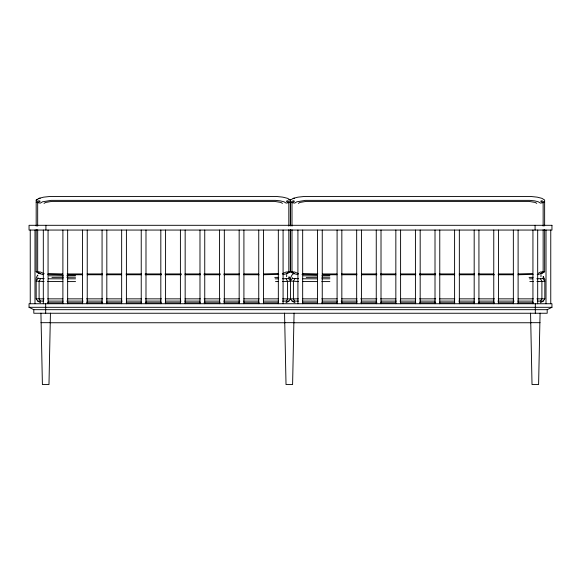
<?xml version="1.0" encoding="UTF-8"?>
<svg xmlns="http://www.w3.org/2000/svg" width="581" height="581" viewBox="0 0 581 581"><rect width="100%" height="100%" fill="white"/><g stroke="black" fill="none" stroke-linecap="round" stroke-linejoin="round"><path stroke-width="0.87" d="M37.678 229.72L37.678 271.944L40.183 273.506L38.912 273.455L36.182 271.755L36.182 229.43M37.678 226.125L37.678 202.762L40.183 201.208L38.912 200.714L36.182 202.413L40.409 203.103L42.5 201.81L51.048 200.365L275.452 200.365L280.492 200.903L284 201.81L286.092 203.103L290.318 202.413L287.588 200.714L286.317 201.208L288.822 202.762L288.822 226.125M288.822 229.72L288.822 271.944L286.317 273.506L287.588 273.455L290.318 271.755L290.318 229.43M290.318 225.827L290.318 200.024L287.588 198.339L282.889 197.148L276.295 196.451L50.206 196.451L43.611 197.155L38.912 198.368L36.182 200.075L36.182 226.111M291.996 229.72L291.996 271.944L294.502 273.506L293.231 273.455L290.5 271.755L290.5 229.43M291.996 226.125L291.996 202.762L294.502 201.208L293.231 200.714L290.5 202.413L294.734 203.103L296.818 201.81L305.366 200.365L529.77 200.365L534.81 200.903L538.318 201.81L540.41 203.103L544.637 202.413L541.906 200.714L540.635 201.208L543.141 202.762L543.141 226.125M543.141 229.72L543.141 271.944L540.635 273.506L541.906 273.455L544.637 271.755L544.637 229.43M544.637 225.922L544.637 200.024L541.906 198.339L537.207 197.148L530.613 196.451L304.531 196.451L297.937 197.155L293.231 198.368L290.5 200.075L290.5 225.827M286.607 276.723L286.738 274.624M540.933 276.723L541.064 274.624M50.438 313.144L48.978 384.549L42.398 384.549L40.931 313.144M294.066 313.144L292.599 384.549L286.019 384.549L284.559 313.144M540.069 313.144L538.602 384.549L532.022 384.549L530.562 313.144M282.562 281.531L290.5 281.298L288.699 278.575L289.033 276.665M536.888 281.531L544.818 281.298L543.024 278.575L543.351 276.665M44.207 278.698L40.59 278.568L39.094 281.32L39.094 298.852L40.452 301.103M298.525 278.698L294.908 278.568L293.412 281.32L293.412 298.852L294.77 301.103M286.23 301.103L287.588 298.852L287.588 281.436L286.084 278.691L282.475 278.764M540.548 301.103L541.906 298.852L541.906 281.436L540.41 278.691L536.793 278.764M37.939 277.624L37.976 278.35L36.182 281.073L44.112 281.487M292.258 277.624L292.301 278.35L290.5 281.073L298.438 281.487M285.983 302.803L288.902 301.103L290.5 298.852L290.5 277.914L291.974 275.045L293.695 273.528M540.301 302.803L543.22 301.103L544.818 298.852L544.818 279.316L543.141 276.607M44.033 203.401L45.565 202.449L51.767 201.411L274.733 201.411L280.935 202.449L282.468 203.401M298.351 203.401L299.883 202.449L306.093 201.411L529.051 201.411L535.254 202.449L536.786 203.401M538.318 273.31L540.41 272.01L544.637 271.755M547.193 309.68L551.95 307.305L551.95 303.74L29.05 303.74L29.05 307.305L33.807 309.68L547.193 309.68L547.193 313.246L33.807 313.246L33.807 309.68M282.243 273.76L286.092 272.01L290.318 271.755M282.889 274.66L287.588 273.455M537.207 274.66L541.906 273.455M36.182 200.075L37.816 199.828M278.437 273.535L263.854 273.934M278.807 274.392L263.687 274.755M532.755 273.535L518.172 273.934M533.126 274.392L518.005 274.755M38.912 198.368L40.263 198.266M293.231 198.368L294.582 198.266M286.084 278.691L288.699 278.575M540.41 278.691L543.024 278.575M274.748 277.406L278.749 277.348M529.073 277.406L533.067 277.348M63.314 275.801L48.84 275.801M66.808 275.757L75.559 275.655M317.633 275.801L303.159 275.801M322.005 275.75L329.877 275.655M275.176 278.844L278.372 278.815M529.494 278.844L532.69 278.815M275.525 281.589L278.168 281.567M529.843 281.589L533.365 281.56M51.934 277.369L63.307 277.29M66.808 277.268L75.559 277.21M306.252 277.369L317.625 277.29M322.005 277.26L329.877 277.21M63.082 278.822L48.303 278.786M67.541 278.815L75.559 278.807M317.408 278.822L302.628 278.786M321.859 278.815L329.877 278.807M62.646 273.934L48.063 273.535M67.178 273.934L82.582 273.934M87.114 273.934L102.525 273.934M107.057 273.934L121.56 273.934M126.092 273.934L141.495 273.934M145.127 273.934L161.438 273.934M165.062 273.934L181.374 273.934M185.005 273.934L200.409 273.934M204.033 273.934L220.352 273.934M223.975 273.934L239.379 273.934M243.911 273.934L258.414 273.934M317.872 273.934L302.381 273.535M322.404 273.934L336.907 273.934M341.439 273.934L356.843 273.934M361.375 273.934L376.786 273.934M380.41 273.934L395.821 273.934M400.353 273.934L415.756 273.934M419.38 273.934L435.699 273.934M439.323 273.934L454.727 273.934M459.259 273.934L474.67 273.934M478.294 273.934L493.705 273.934M498.237 273.934L513.64 273.934M62.813 274.755L47.693 274.392M67.338 274.755L82.72 274.755M87.244 274.755L102.626 274.755M106.243 274.755L121.625 274.755M126.15 274.755L141.532 274.755M145.156 274.755L161.438 274.755M165.062 274.755L181.345 274.755M184.969 274.755L200.351 274.755M203.967 274.755L220.257 274.755M223.874 274.755L239.256 274.755M243.78 274.755L259.162 274.755M317.132 274.755L302.011 274.392M322.564 274.755L337.038 274.755M341.563 274.755L356.945 274.755M361.469 274.755L376.851 274.755M380.468 274.755L395.85 274.755M400.374 274.755L415.756 274.755M419.38 274.755L435.663 274.755M439.287 274.755L454.669 274.755M459.193 274.755L474.575 274.755M478.192 274.755L494.482 274.755M498.099 274.755L513.481 274.755M62.901 281.589L47.635 281.538M67.425 281.589L75.559 281.589M317.226 281.589L302.832 281.553M321.743 281.589L329.877 281.589M37.867 275.801L37.656 275.045L36.182 277.914L36.182 298.852L44.112 298.852M47.635 298.852L62.915 298.852M67.44 298.852L82.822 298.852M86.438 298.852L102.721 298.852M106.345 298.852L121.719 298.852M126.244 298.852L141.626 298.852M145.243 298.852L161.533 298.852M165.149 298.852L180.531 298.852M185.056 298.852L200.43 298.852M204.054 298.852L220.337 298.852M223.954 298.852L239.336 298.852M243.86 298.852L259.242 298.852M263.767 298.852L278.168 298.852M282.562 298.852L298.438 298.852M302.832 298.852L317.233 298.852M321.758 298.852L337.14 298.852M341.664 298.852L357.046 298.852M360.663 298.852L376.946 298.852M380.57 298.852L395.944 298.852M400.469 298.852L415.851 298.852M419.467 298.852L435.757 298.852M439.374 298.852L454.756 298.852M459.28 298.852L474.655 298.852M478.279 298.852L494.562 298.852M498.178 298.852L513.56 298.852M518.085 298.852L533.365 298.852M536.888 298.852L544.818 298.852M36.182 298.852L37.78 301.103L43.502 301.103M48.245 301.103L63.249 301.103M66.873 301.103L83.177 301.103M86.801 301.103L102.198 301.103M106.73 301.103L122.126 301.103M126.658 301.103L141.147 301.103M145.678 301.103L161.075 301.103M165.607 301.103L181.003 301.103M184.627 301.103L200.024 301.103M204.556 301.103L219.952 301.103M223.576 301.103L239.88 301.103M243.504 301.103L258.901 301.103M263.433 301.103L278.43 301.103M282.417 301.103L288.902 301.103M290.5 298.852L292.098 301.103L298.583 301.103M302.57 301.103L317.567 301.103M322.099 301.103L337.496 301.103M341.12 301.103L357.424 301.103M361.048 301.103L376.444 301.103M380.976 301.103L396.373 301.103M399.997 301.103L415.393 301.103M419.925 301.103L435.322 301.103M439.853 301.103L454.342 301.103M458.874 301.103L474.27 301.103M478.802 301.103L494.199 301.103M497.823 301.103L514.127 301.103M517.751 301.103L532.755 301.103M537.498 301.103L543.22 301.103M47.569 302.803L62.908 302.803M67.432 302.803L82.814 302.803M86.431 302.803L102.721 302.803M106.338 302.803L121.719 302.803M126.244 302.803L141.626 302.803M145.243 302.803L161.533 302.803M165.149 302.803L180.531 302.803M185.056 302.803L200.438 302.803M204.054 302.803L220.344 302.803M223.961 302.803L239.343 302.803M243.867 302.803L259.249 302.803M263.774 302.803L278.212 302.803M302.788 302.803L317.226 302.803M321.751 302.803L337.133 302.803M341.657 302.803L357.039 302.803M360.656 302.803L376.946 302.803M380.562 302.803L395.944 302.803M400.469 302.803L415.851 302.803M419.467 302.803L435.757 302.803M439.374 302.803L454.756 302.803M459.28 302.803L474.662 302.803M478.279 302.803L494.569 302.803M498.186 302.803L513.568 302.803M518.092 302.803L533.431 302.803M29.05 307.305L551.95 307.305M40.931 322.68L50.438 322.68M284.559 322.68L294.066 322.68M530.562 322.68L540.069 322.68M50.576 322.753L284.77 322.753M293.848 322.753L530.773 322.753M292.301 278.35L294.908 278.568M37.976 278.35L40.59 278.568M290.5 271.755L294.734 272.01L298.576 273.76M36.182 271.755L40.409 272.01L44.258 273.76M288.684 199.77L290.318 200.024M293.231 273.455L297.937 274.66M38.912 273.455L43.611 274.66M292.098 301.103L295.017 302.803M37.78 301.103L40.699 302.803M289.185 277.26L290.5 279.316M550.759 230.054L550.759 303.74M546.009 230.054L546.009 303.74M537.686 230.054L537.686 303.74M535.312 303.74L535.312 313.246M535.079 225.305L535.079 230.054M532.937 230.054L532.937 303.74M518.107 230.054L518.107 303.74M513.35 230.054L513.35 303.74M498.52 230.054L498.52 303.74M493.763 230.054L493.763 303.74M478.933 230.054L478.933 303.74M474.183 230.054L474.183 303.74M459.346 230.054L459.346 303.74M454.596 230.054L454.596 303.74M439.766 230.054L439.766 303.74M435.009 230.054L435.009 303.74M420.179 230.054L420.179 303.74M415.422 230.054L415.422 303.74M400.592 230.054L400.592 303.74M395.843 230.054L395.843 303.74M381.013 230.054L381.013 303.74M376.256 230.054L376.256 303.74M361.426 230.054L361.426 303.74M356.669 230.054L356.669 303.74M341.839 230.054L341.839 303.74M337.089 230.054L337.089 303.74M322.252 230.054L322.252 303.74M317.502 230.054L317.502 303.74M302.672 230.054L302.672 303.74M297.915 230.054L297.915 303.74M283.085 230.054L283.085 303.74M278.328 230.054L278.328 303.74M263.498 230.054L263.498 303.74M258.748 230.054L258.748 303.74M243.911 230.054L243.911 303.74M239.161 230.054L239.161 303.74M224.331 230.054L224.331 303.74M219.574 230.054L219.574 303.74M204.744 230.054L204.744 303.74M199.987 230.054L199.987 303.74M185.157 230.054L185.157 303.74M180.408 230.054L180.408 303.74M165.578 230.054L165.578 303.74M160.821 230.054L160.821 303.74M145.991 230.054L145.991 303.74M141.234 230.054L141.234 303.74M126.404 230.054L126.404 303.74M121.654 230.054L121.654 303.74M106.817 230.054L106.817 303.74M102.067 230.054L102.067 303.74M87.237 230.054L87.237 303.74M82.48 230.054L82.48 303.74M67.65 230.054L67.65 303.74M62.893 230.054L62.893 303.74M48.063 230.054L48.063 303.74M45.921 225.305L45.921 230.054M45.688 303.74L45.688 313.246M43.314 230.054L43.314 303.74M34.991 230.054L34.991 303.74M30.241 230.054L30.241 303.74M551.95 225.305L29.05 225.305L29.05 230.054L551.95 230.054L551.95 225.305"/></g></svg>
